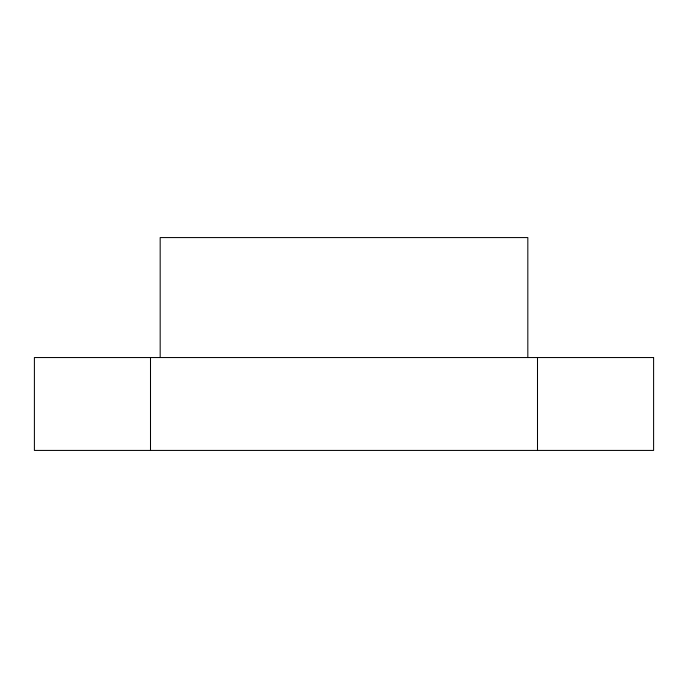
<?xml version="1.0" encoding="UTF-8"?>
<svg xmlns="http://www.w3.org/2000/svg" width="688" height="688" viewBox="0 0 688 688"><rect width="100%" height="100%" fill="white"/><g stroke="black" fill="none" stroke-linecap="round" stroke-linejoin="round"><path stroke-width="1.03" d="M537.5 357.545L537.5 450.425M527.825 357.545L527.825 237.575L160.175 237.575L160.175 357.545M150.5 357.545L150.5 450.425M653.6 357.545L34.4 357.545L34.4 450.425L653.6 450.425L653.6 357.545"/></g></svg>
